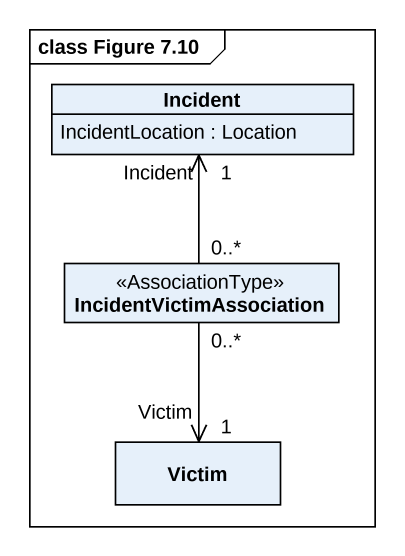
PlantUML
@startuml
mainframe class Figure 7.10
hide circle
hide empty members
class Incident {
  IncidentLocation : Location
}
class IncidentVictimAssociation <<AssociationType>>
class Victim
IncidentVictimAssociation "0..*" -up-> "Incident\n1" Incident
IncidentVictimAssociation "0..*" --> "Victim\n1" Victim
@enduml
